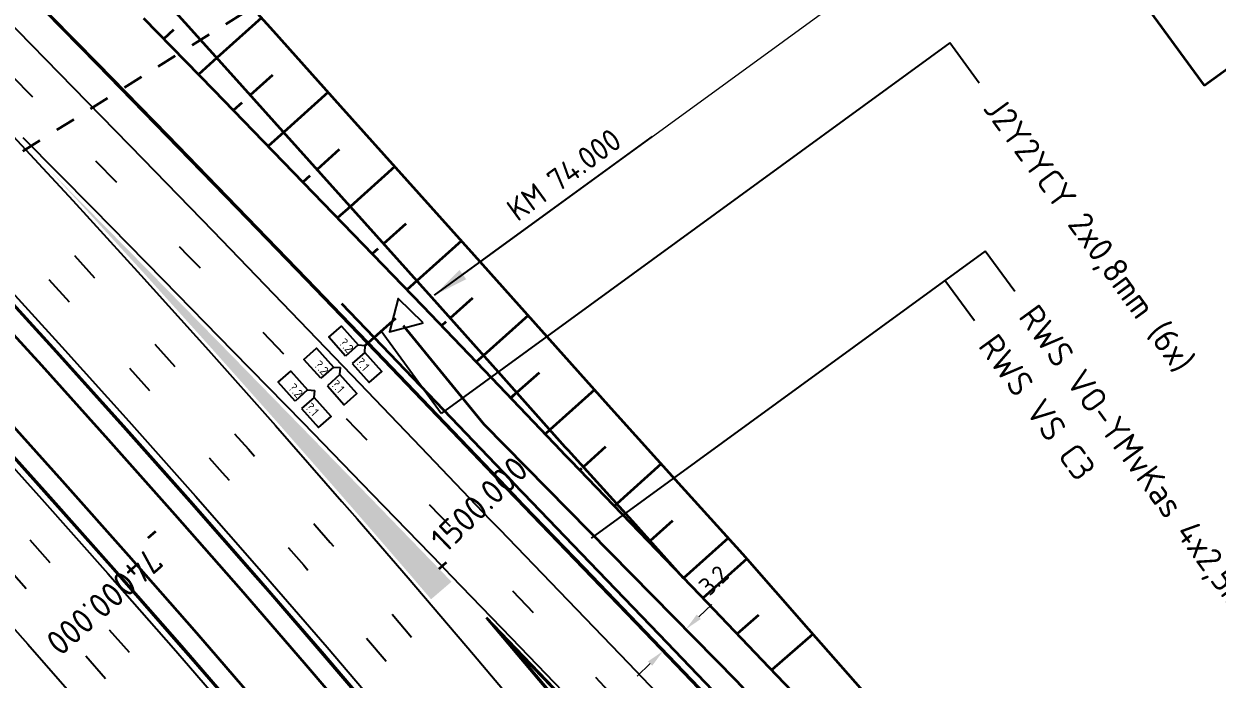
# Model space of a CAD drawing. Header units: metres. Extents: x 134219 to 139178, y 438661 to 444352.
# Drawn here: x 135099.7 to 135219.3, y 443525.7 to 443591.3 of the extents above; entities that cross this region are included whole.
import ezdxf
from ezdxf.enums import TextEntityAlignment as Align

# ---------------------------------------------------------------- set-up
doc = ezdxf.new("R2010")
doc.units = ezdxf.units.M
for name, pattern in [('13strp', [4, 1, -3]), ('39strp', [12, 3, -9]), ('XX-FASEGRENS', [4, 2, -2])]:
    doc.linetypes.add(name, pattern=pattern)
doc.layers.get('DEFPOINTS').update_dxf_attribs({"color": 193})
for name, color, linetype, lineweight in [('N-WE-AM-KILOMETRERING-S', 7, 'Continuous', 25), ('N-WE-KG-FASEGRENS-G', 7, 'XX-FASEGRENS', 35), ('N-WE-KL-ET_LS_OV-T35', 3, 'Continuous', 35), ('N-WE-KL-ET_LS_OV_KABEL-G', 10, 'KL-LS-OV-N', 35), ('N-WE-KL-ET_LS_OV_KABEL-M', 7, 'Continuous', 18), ('N-WE-KL-ET_LS_OV_KABEL-T25', 7, 'Continuous', 25), ('N-WE-KL-MONITORING-T18', 1, 'Continuous', 25), ('N-WE-VW-VS-S', 160, 'Continuous', 25), ('N-WE-VW-VS-T18', 10, 'Continuous', 18), ('N-WE-VW-VS-T25', 7, 'Continuous', 25), ('N-WE-VW-VS_DRAAGCONSTRUCTIE-T18', 1, 'Continuous', 18), ('N-WE-VW-VS_DRAAGCONSTRUCTIE-T25', 7, 'Continuous', 25), ('Utd-geleiderail-nw', 8, 'glm a2ee v014$0$f2m40080', 35), ('Utd-ondergr-nw', 8, '13strp', 35), ('X-XX-AL-AANPIJLING-G', 7, 'Continuous', 18), ('X-XX-AL-AANPIJLING-S', 7, 'Continuous', 25)]:
    doc.layers.add(name, color=color, linetype=linetype, lineweight=lineweight)
doc.layers.add('N-WE-KL-MONITORING-T25', color=2, linetype='Continuous')
doc.layers.add('Utd-weg-nw', color=8, linetype='Continuous')
doc.styles.add('alm a2ee v011$0$rtw_iso', font='NLCS-ISO.ttf')
doc.styles.add('ISO18', font='NLCS-ISO.ttf')
doc.styles.add('ISO25', font='NLCS-ISO.ttf')
doc.styles.add('NLCS-ISO', font='NLCS-ISO.ttf')
doc.styles.add('NLCS_18', font='NLCS-ISO.ttf', dxfattribs={"height": 1.799999952316284})
doc.linetypes.add('glm a2ee v014$0$f2m40080', pattern='A,2,-1,[160,RTW.shx,S=0.5,R=0,X=0,Y=0],-1', length=4)
doc.linetypes.add('KL-LS-OV-N', pattern='A,4,-1,[103,NLCS.SHX,S=0.75,R=0,X=0,Y=0],-1,4,-1.5,["0V",Standard,S=1,R=0,X=0,Y=-0.5],-3', length=14.5)
doc.dimstyles.new('NLCS_t18_pijl_Dimension_l3_h1', dxfattribs={"dimtxt": 1.799999952316284, "dimasz": 1.8, "dimexe": 2, "dimexo": 2, "dimgap": 0.7, "dimtad": 1, "dimdec": 1, "dimzin": 0, "dimdsep": 46, "dimtxsty": 'NLCS_18', "dimcen": 2.5, "dimdle": 2, "dimclrd": 256, "dimclre": 256, "dimclrt": 256, "dimadec": 1, "dimazin": 0, "dimtfac": 1, "dimtdec": 1, "dimtofl": 0, "dimtmove": 1, "dimatfit": 0, "dimfxl": 0, "dimtolj": 1, "dimtzin": 0, "dimlwd": 18, "dimlwe": 18, "dimarcsym": 0})
doc.dimstyles.new('UTD', dxfattribs={"dimtxt": 1.8, "dimasz": 1.8, "dimexe": 0, "dimexo": 0, "dimgap": 0.5, "dimtad": 1, "dimdec": 1, "dimzin": 1, "dimdsep": 46, "dimtxsty": 'ISO18', "dimcen": 2.5, "dimclrd": 256, "dimclre": 256, "dimclrt": 1, "dimadec": 0, "dimazin": 0, "dimtfac": 1, "dimtdec": 1, "dimtmove": 0, "dimatfit": 3, "dimfxl": 0, "dimlwd": -1, "dimlwe": -1, "dimarcsym": 0})

# ---------------------------------------------------------------- blocks, each defined once
blk = doc.blocks.new('SVW-TDI_HULP_DETECTIELUS-SO')
blk.add_line((0.5, 0.4999999999417923), (0, 0))
at = {"color": 0, "linetype": 'ByBlock'}
blk.add_lwpolyline([(0.5, 2.191673855308139), (3.037510783049519, 2.191673855308139), (3.037510783049519, 0.4999999999417924), (0.5, 0.4999999999417924)], close=True, dxfattribs=at)
at = {"layer": 'N-WE-VW-VS-T18', "linetype": 'ByBlock', "style": 'NLCS-ISO', "flags": 1}
for tag, p in [('OMSCHRIJVING_LEGENDA', (7.741442556910137, -6.191608380985087)), ('NABIJ_PORTAAL', (7.741442556910137, -9.976118476763475)), ('LOCATIE', (7.741442556910137, -13.76062857254186)), ('RIJSTROKEN', (7.741442556910137, -17.54513866832025)), ('OVERIGE_OPMERKING(EN)_1', (7.741442556910137, -21.32964876409864)), ('OVERIGE_OPMERKING(EN)_2', (7.741442556910137, -25.11415885987702))]:
    blk.add_attdef(tag, p, '', height=1.8, dxfattribs=at)
at = {"layer": 'N-WE-VW-VS-T25', "linetype": 'ByBlock', "style": 'NLCS-ISO'}
blk.add_attdef('LUSNUMMER', text='', height=1.8, dxfattribs=at).set_placement((2.263756269392616, 1.345836927624966), align=Align.MIDDLE)
blk = doc.blocks.new('SVW-VS_KAST_DS-SO')
blk.add_lwpolyline([(-1.749999999999993, -0.9895833333333144), (1.750000000000007, -0.9895833333333144), (7.105427357601002e-15, 2.010416666666686)], close=True)
at = {"layer": 'N-WE-VW-VS_DRAAGCONSTRUCTIE-T18', "linetype": 'ByBlock', "style": 'NLCS-ISO', "flags": 1}
for tag, p in [('OMSCHRIJVING_LEGENDA', (0, -8.430527452786919)), ('LEVERANCIER', (0, -12.21503754856531)), ('NABIJ_PORTAAL', (0, -15.99954764434369)), ('LOCATIE', (0, -19.78405774012208)), ('BPS-CODERING', (0, -23.56856783590047)), ('VOEDINGSPUNT', (0, -27.35307793167885)), ('GROEPSNUMMER', (0, -31.13758802745724)), ('POSITIE_X', (0, -34.92209812323563)), ('POSITIE_Y', (0, -38.70660821901402)), ('OVERIGE_OPMERKING(EN)_1', (0, -42.4911183147924)), ('OVERIGE_OPMERKING(EN)_2', (0, -46.27562841057079))]:
    blk.add_attdef(tag, p, '', height=1.8, dxfattribs=at)
at = {"layer": 'N-WE-VW-VS_DRAAGCONSTRUCTIE-T25', "linetype": 'ByBlock', "style": 'NLCS-ISO'}
blk.add_attdef('SOORT_KAST', text='', height=2.5, dxfattribs=at).set_placement((0, 5.268917656096164), align=Align.MIDDLE_CENTER)
blk = doc.blocks.new('*D163')
at = {"layer": 'DEFPOINTS', "color": 0, "transparency": 16777216}
for p in [(135166.0260152545, 443530.6531077825), (135166.0260152543, 443530.6531077826), (135163.7479762138, 443528.4646906481)]:
    blk.add_point(p, dxfattribs=at)
at = {"layer": 'N-WE-KL-ET_LS_OV_KABEL-M', "linetype": 'Continuous', "lineweight": 18, "transparency": 16777216}
for p, q in [((135167.3240854457, 443531.9001096985), (135168.622155637, 443533.1471116144)), ((135162.4499060223, 443527.2176887324), (135161.1518358309, 443525.9706868165))]:
    blk.add_line(p, q, dxfattribs=at)
at = {"layer": 'N-WE-KL-ET_LS_OV_KABEL-M', "lineweight": 18, "transparency": 16777216}
for p, q in [((135166.0260152543, 443530.6531077826), (135164.64045757, 443532.0954079952)), ((135163.7479762136, 443528.4646906483), (135162.3624185292, 443529.9069908609))]:
    blk.add_line(p, q, dxfattribs=at)
at = {"layer": 'N-WE-KL-ET_LS_OV_KABEL-M', "transparency": 16777216}
for points in [[(135167.116251793, 443532.1164547304), (135167.5319190983, 443531.6837646667), (135166.0260152543, 443530.6531077826)], [(135162.2420723696, 443527.4340337643), (135162.6577396749, 443527.0013437005), (135163.7479762136, 443528.4646906483)]]:
    blk.add_solid(points, dxfattribs=at)
at = {"layer": 'N-WE-KL-ET_LS_OV_KABEL-M', "transparency": 16777216, "insert": (135168.821914128, 443535.5576894081), "char_height": 1.799999952316284, "attachment_point": 5, "rotation": 43.85048284421472, "style": 'NLCS_18'}
blk.add_mtext('\\A1;3.2', dxfattribs=at)
blk = doc.blocks.new('SAL-AM_KILOMETRERING-SO (1)')
blk.add_lwpolyline([(10, 0), (19, 0), (37, 0)])
at = {"style": 'NLCS-ISO'}
blk.add_text('KM', height=2.25, dxfattribs=at).set_placement((21, 1))
blk.add_attdef('KM', (26, 1), '', height=2.25, dxfattribs=at)

msp = doc.modelspace()

# ---------------------------------------------------------------- hatches: boundary and pattern name
at = {"layer": 'Utd-weg-nw', "linetype": 'Continuous'}
msp.add_hatch(color=256, dxfattribs=at).paths.add_polyline_path([(135140.5030610338, 443533.6574635626), (135142.5558040221, 443535.4113866579), (135142.2725967988, 443535.7050099808), (135141.6424275514, 443536.3572709401), (135141.3170907821, 443536.6940019925), (135134.3612379629, 443543.8770402063), (135127.3905158278, 443551.0456459371), (135120.4048997726, 443558.1998478998), (135113.4043829914, 443565.3391531184), (135106.3890654709, 443572.4641615313), (135102.399347715, 443576.4993330609), (135104.866770376, 443573.8333193636), (135111.6861682477, 443566.365850634), (135118.4555518169, 443558.8531712244), (135125.1747244344, 443551.2956774452), (135131.8430503024, 443543.6936519271), (135133.3665177792, 443541.9423397577), (135138.4601783822, 443536.0483968084)])

# ---------------------------------------------------------------- linework, layer by layer
at = {"layer": 'N-WE-KG-FASEGRENS-G'}
msp.add_line((135145.3910606118, 443607.1865647149), (134997.7161054219, 443514.773025777), dxfattribs=at)
at = {"layer": 'N-WE-KL-ET_LS_OV-T35'}
for p, q in [((135184.4934575648, 443631.0483318996, 4.80889958384796), (135217.9541925652, 443585.1049607802, 4.80889958384796)), ((135217.9541925652, 443585.1049607802, 4.80889958384796), (135226.5682745855, 443591.3786300546, 4.80889958384796))]:
    msp.add_line(p, q, dxfattribs=at)
at = {"layer": 'N-WE-KL-ET_LS_OV_KABEL-G', "flags": 128}
for points in [[(135133.9138166005, 443559.0851552474), (135136.9707873981, 443561.8037262826)], [(135137.7163223164, 443561.0641919982), (135145.777911838, 443551.184942385), (135171.105602452, 443525.502341706), (135184.337032518, 443511.159328654), (135208.160539556, 443486.076156766), (135226.754541464, 443465.817254759), (135245.690392368, 443445.652983129), (135260.539301875, 443429.782636066), (135270.330862159, 443419.033692309), (135273.4007039643, 443419.4582607131), (135275.561764054, 443416.107152547), (135315.613951549, 443372.982155719), (135324.3033506, 443365.552125649), (135329.776212297, 443361.208181744), (135339.951962042, 443350.762449011), (135352.874036, 443337.283142634), (135358.679251515, 443331.2473222979), (135366.623350755, 443323.694837782), (135376.42372845, 443314.545197251), (135387.864651236, 443304.349465251), (135402.009863907, 443292.438237403), (135415.458743617, 443281.650331968), (135429.708887609, 443270.850968077), (135443.326713826, 443261.303034868), (135463.956062332, 443246.917968974), (135473.517150522, 443239.2313143), (135479.738348286, 443235.111985236), (135525.988966638, 443204.276795556), (135528.771817022, 443203.137326116), (135530.4796272762, 443206.5234130088)]]:
    msp.add_lwpolyline(points, dxfattribs=at)
at = {"layer": 'Utd-geleiderail-nw', "linetype": 'Continuous', "flags": 128}
for points in [[(135094.70766968, 443564.4936572233), (135101.4649714526, 443557.0941799717), (135108.1727935806, 443549.6498188075), (135114.8308379396, 443542.16090459), (135121.4361832517, 443534.6307630949), (135122.9496602182, 443532.8910580975), (135127.9970288104, 443527.0504927727), (135134.5047768746, 443519.4342212792), (135140.9669863784, 443511.7793591178), (135147.3857537182, 443504.0896460904), (135153.763980278, 443496.3678793753), (135160.1037866831, 443488.6178111527), (135163.8712582, 443483.9790358704), (135166.4118125527, 443480.8376437898), (135172.6850019464, 443473.0375314784), (135178.9308186632, 443465.2146156806), (135185.1511260628, 443457.3729825193), (135191.3490117535, 443449.5151937141), (135197.5275829187, 443441.6437841917), (135203.6899632084, 443433.7612657701), (135209.8392896754, 443425.8701308767), (135215.9779882217, 443417.9737844124), (135222.1110376117, 443410.072345781)], [(135223.5004343716, 443472.3046019022), (135219.6238854269, 443476.4077817851), (135216.0843350029, 443479.8750085457), (135213.3898429771, 443482.3526404669), (135209.7658709514, 443485.5472588775), (135206.9326110028, 443487.967145756), (135204.3596629055, 443490.1285281444), (135200.4260865379, 443493.4146602277), (135196.6011256328, 443496.643307098), (135193.6617312696, 443499.1857770114), (135190.637336429, 443501.8962223183), (135187.674516012, 443504.656398837), (135184.1173377313, 443508.4030873073), (135177.2085233849, 443515.6566934887), (135170.2881121168, 443522.899236287), (135163.3561216433, 443530.1306971617), (135156.4125800991, 443537.3510467972), (135149.783905576, 443544.2224547222), (135149.4591991042, 443544.5585058311), (135148.4466631489, 443545.6206406684), (135142.5388361021, 443551.8049493225), (135135.6014272153, 443559.0390095581), (135131.5486121459, 443563.2475405951)], [(135096.8728124078, 443552.928546476), (135103.5529658991, 443545.5148920479), (135110.1835469464, 443538.0568683405), (135116.7668862241, 443530.5518138838), (135118.2653230119, 443528.8293972065), (135123.2946603628, 443523.0096967423), (135129.7791281658, 443515.420671047), (135136.2183070755, 443507.7930899608), (135142.6157850452, 443500.1288816975), (135148.9744334672, 443492.4308171527), (135155.297985718, 443484.7006187489), (135159.0545219523, 443480.0753077538), (135161.5857303874, 443476.9454718879), (135167.8467189837, 443469.1605301037), (135174.0795439461, 443461.3538865416), (135180.288452278, 443453.5266236196), (135186.4765144446, 443445.6812892514), (135192.6468227499, 443437.8204064922), (135198.8024882509, 443429.946477194), (135204.9466377151, 443422.0619856994), (135211.083132141, 443414.1684744449), (135217.2132970653, 443406.2707490718), (135222.7047291221, 443399.1907708983)]]:
    msp.add_lwpolyline(points, dxfattribs=at)
at = {"layer": 'Utd-ondergr-nw', "linetype": 'Continuous'}
msp.add_line((135149.0763903526, 443554.3624207433), (135148.4839971124, 443553.7958654191), dxfattribs=at)
at = {"layer": 'Utd-ondergr-nw', "color": 7, "linetype": 'Continuous'}
for p, q in [((135112.882, 443540.4398), (135112.1324, 443539.7778)), ((135141.317, 443536.6943), (135142.0361, 443537.3892))]:
    msp.add_line(p, q, dxfattribs=at)
at = {"layer": 'Utd-ondergr-nw', "linetype": 'Continuous', "flags": 128}
for points in [[(135165.8089595685, 443535.7744846327), (135160.6865577848, 443541.4677791878), (135154.8813577893, 443547.8830440989), (135154.2704528139, 443548.5579720001), (135153.9548455408, 443548.9066151098), (135147.2653508358, 443556.3990823415), (135140.5692203572, 443563.8875092297), (135133.8664224597, 443571.3719204763), (135127.156925326, 443578.8523405927), (135120.4406969656, 443586.3287938999), (135113.7177052172, 443593.8013045276), (135106.9879177488, 443601.2698964129)], [(135224.7709492964, 443477.8505661131), (135218.1477157646, 443485.3915235106), (135213.4572741878, 443490.7171773197), (135211.512694616, 443492.9228415917), (135204.8761887904, 443500.4542256063), (135198.2417963882, 443507.9891501229), (135191.6094669991, 443515.5276643786), (135184.9791500239, 443523.0698174227), (135178.3507946741, 443530.615658116), (135171.724349974, 443538.165235131), (135165.0079590087, 443545.6301693019), (135159.1970113059, 443552.0513932595), (135158.5855011118, 443552.726947676), (135158.2694870283, 443553.0760118089), (135151.5712967231, 443560.5774588223), (135144.8664519553, 443568.0748473571), (135138.1549211175, 443575.5682020758), (135131.43667243, 443583.0575474515), (135124.7116739408, 443590.5429077662), (135117.9798935262, 443598.0243071109)], [(135220.2815964616, 443468.7771808901), (135217.8516084811, 443471.3752951767), (135211.0019953969, 443478.6829235638), (135206.1519325821, 443483.8431554307), (135204.1406988799, 443485.9795832207), (135197.2677364948, 443493.2652554683), (135190.3831258365, 443500.5399216549), (135183.4868845295, 443507.8035631577), (135176.5790302284, 443515.0561613818), (135169.6595806169, 443522.2976977602), (135162.7285534092, 443529.5281537549), (135155.7859663485, 443536.7475108558), (135149.7892396285, 443542.9647330298), (135149.1577998771, 443543.618392125), (135148.8316768761, 443543.9559088735), (135141.9106651174, 443551.2030363497), (135134.9744692434, 443558.4358331642), (135128.0231189265, 443565.6542675038), (135121.0566439055, 443572.8583076169), (135114.0750739863, 443580.0479218136), (135107.0784390405, 443587.2230784655), (135100.0667690065, 443594.3837460062)], [(135220.3327340121, 443468.8249820505), (135217.902718859, 443471.4231253896), (135211.0530291811, 443478.730835492), (135206.2029121319, 443483.8911250618), (135204.1916559397, 443486.0275767416), (135197.3186166998, 443493.3133304591), (135190.4339290564, 443500.5880779925), (135183.5376106343, 443507.8518007188), (135176.6296790881, 443515.1044800429), (135169.7101521021, 443522.3460973976), (135162.7790473902, 443529.5766342446), (135155.8363826962, 443536.7960720738), (135149.8395889195, 443543.01336377), (135149.2081421073, 443543.6670301746), (135148.8820143601, 443544.004551835), (135141.9609011528, 443551.2517840753), (135135.0246036121, 443558.4846854424), (135128.0731514108, 443565.7032241224), (135121.1065742884, 443572.9073683636), (135114.124902051, 443580.0970864754), (135107.1281645707, 443587.2723468289), (135100.1163917865, 443594.4331178575)], [(135222.6340795568, 443475.8508365306), (135215.777299488, 443483.1661111394), (135210.9221618863, 443488.3317423337), (135208.9088237614, 443490.4704055411), (135202.0286699605, 443497.763701037), (135195.1368556983, 443505.045978956), (135188.233398618, 443512.3172206556), (135181.3183163924, 443519.5774075215), (135174.391626724, 443526.8265209673), (135167.4533473451, 443534.0645424356), (135160.503496018, 443541.291453397), (135154.5004947174, 443547.5151808634), (135153.8683942691, 443548.1695239046), (135153.5418271666, 443548.50750027), (135146.611322711, 443555.7644306747), (135139.665613738, 443563.0070106199), (135132.7047299611, 443570.2352082499), (135125.7287011608, 443577.4489917711), (135118.7375571841, 443584.648329451), (135111.7313279445, 443591.8331896189)], [(135123.5109582234, 443591.8781724977), (135119.0544759647, 443587.8704974544)], [(135114.7153398433, 443590.6921089018), (135113.7202762305, 443589.7965737612)], [(135119.0544759647, 443587.8704974544), (135117.2129134018, 443586.2143965444)], [(135124.6262070202, 443586.1551353273), (135122.397137963, 443584.152082407)], [(135130.1981800374, 443584.436934251), (135125.7383889733, 443580.4323994383)], [(135121.5494636069, 443583.3903578704), (135120.7017892508, 443582.6286333339)], [(135125.7383889733, 443580.4323994383), (135124.186900793, 443579.0392874427)], [(135131.3089498913, 443578.7129306749), (135129.0782292839, 443576.7114497747)], [(135136.8797468883, 443576.9906208914), (135132.4166584162, 443572.9892339521)], [(135128.3732370867, 443576.078906007), (135127.6682448894, 443575.4463622393)], [(135132.4166584162, 443572.9892339521), (135131.1458185462, 443571.8498610517)], [(135137.9860431033, 443571.2656582262), (135135.7536766406, 443569.2657531786)], [(135135.1866476434, 443568.7577702051), (135134.6196186462, 443568.2497872317)], [(135143.5556579751, 443569.5392393675), (135139.0892834774, 443565.5410079886)], [(135096.165275824, 443565.8337005546), (135102.9314787615, 443558.424476222), (135109.6481368766, 443550.9703088528), (135116.314951652, 443543.4715297421), (135122.9316267862, 443535.9284721678), (135124.4426838373, 443534.1915488044), (135129.4977059667, 443528.342127956), (135136.0141377004, 443520.7156952306), (135142.4837028022, 443513.0521214482), (135148.9092696388, 443505.3542640079), (135155.2937491692, 443497.6249284849), (135161.6400912999, 443489.8668719127), (135165.1239369595, 443485.5781531075), (135167.9512813346, 443482.0828061479), (135174.2303365147, 443474.2754013066), (135180.4803026404, 443466.4472892656), (135186.7042507693, 443458.6010672232), (135192.9052739831, 443450.7393013104), (135199.0864842161, 443442.8645302462), (135205.2510091383, 443434.9792690328), (135211.4019890864, 443427.0860126808), (135217.5425740338, 443419.1872399607), (135223.675920594, 443411.2854171736)], [(135096.2168078026, 443565.881076236), (135102.9833254305, 443558.4715073066), (135109.7002959316, 443551.0169932504), (135116.367420775, 443543.5178653778), (135122.9844036452, 443535.9744569822), (135124.4955309743, 443534.2374528361), (135129.5507827968, 443528.3877662088), (135136.0674945829, 443520.7610057492), (135142.5373197166, 443513.0971239646), (135148.9631269258, 443505.3989785765), (135155.347827508, 443497.6693754565), (135161.6943716851, 443489.9110719102), (135165.1783207228, 443485.6222258462), (135168.0057450532, 443482.126780042), (135174.2849651216, 443474.3191701917), (135180.5350779343, 443466.490874437), (135186.7591547677, 443458.6444901545), (135192.9602888969, 443450.7825836308), (135199.1415924241, 443442.9076937193), (135205.3061931616, 443435.0223355344), (135211.4572315622, 443427.1290041783), (135217.5978576893, 443419.2301784916), (135223.7312282197, 443411.328324825)], [(135139.0892834774, 443565.5410079886), (135138.0896421896, 443564.6461441192)], [(135144.6574858096, 443563.813324911), (135142.4234791786, 443561.8149995711)], [(135141.9896826279, 443561.426967312), (135141.5558860772, 443561.038935053)], [(135150.2259124205, 443562.0827965469), (135145.7562632641, 443558.0877284593)], [(135145.7562632641, 443558.0877284593), (135145.0183473066, 443557.4281633815)], [(135151.3219756732, 443556.3513249521), (135149.0848271075, 443554.3566945993)], [(135156.872203021, 443554.6281644385), (135152.4105059147, 443550.6230769685)], [(135148.7793696556, 443554.0843502793), (135148.4739122037, 443553.8120059593)], [(135095.3544584323, 443551.551219139), (135102.0254635505, 443544.147717603), (135108.6469641133, 443536.6999075506), (135115.218665833, 443529.2081199944), (135116.7194522582, 443527.483002466), (135121.7409063764, 443521.6724233062), (135128.2164104574, 443514.0938865771), (135134.6479737372, 443506.475325114), (135141.0384118376, 443498.8195492114), (135147.3905862372, 443491.1293210715), (135153.7074007161, 443483.4073579913), (135157.1761384092, 443479.137237163), (135159.9917978868, 443475.6563356358), (135166.2467558084, 443467.8788913904), (135172.475284675, 443460.0776277852), (135178.6804235731, 443452.2551159844), (135184.8652373012, 443444.4138993347), (135191.0328132446, 443436.5564969645), (135197.1862582977, 443428.6854074297), (135203.328695828, 443420.8031123979), (135209.4632626734, 443412.9120803658), (135215.5931061653, 443405.0147704039), (135221.0847022379, 443397.9345810478)], [(135095.4063051012, 443551.5982502236), (135102.0776226055, 443544.1944020006), (135108.6994332362, 443536.7462431863), (135115.2714426919, 443529.2541048088), (135116.7722993951, 443527.5289064976), (135121.7939832065, 443521.718061559), (135128.2697673399, 443514.1391970957), (135134.7015906516, 443506.5203276305), (135141.0922691246, 443498.8642637799), (135147.444664576, 443491.1737680431), (135153.7616811013, 443483.4515579888), (135157.2305221726, 443479.1813099016), (135160.0462616054, 443475.7003095298), (135166.3013844154, 443467.9226602755), (135172.530059969, 443460.1212129566), (135178.7353275715, 443452.2985389157), (135184.920252215, 443444.4571816551), (135191.0879214526, 443436.5996604376), (135197.241442321, 443428.7284739314), (135203.3839383039, 443420.8461038955), (135209.5185463289, 443412.9550188967), (135215.6484137909, 443405.0576780553), (135221.1400167539, 443397.9774798161)], [(135152.4105059147, 443550.6230769685), (135151.9264176486, 443550.1885302472)], [(135157.9837396542, 443548.9240133681), (135155.7608945387, 443546.9116231672)], [(135163.5655104953, 443547.2265969183), (135159.1169184638, 443543.2052632284)], [(135155.580137681, 443546.7479800386), (135155.3993808233, 443546.5843369099)], [(135159.1169184638, 443543.2052632284), (135158.8723977353, 443542.9842271262)], [(135164.6958144535, 443541.5005055435), (135162.4664300824, 443539.4930179797)], [(135162.4044558702, 443539.4372122327), (135162.3424816581, 443539.3814064857)], [(135170.2786572656, 443539.7851574086), (135165.8089595685, 443535.7744846327)], [(135172.1431355056, 443537.6932621098), (135167.7279687937, 443533.7784972966)], [(135146.0526775467, 443531.7880023742), (135147.3105519468, 443530.308579321), (135153.8351695415, 443522.5797970758), (135160.3116266881, 443514.8209769391), (135166.7429060268, 443507.0349873185), (135173.1320242864, 443499.2246428136), (135176.6377565602, 443494.9089814847), (135179.4820286168, 443491.392707711), (135185.7959930216, 443483.5418995429), (135192.0770148833, 443475.6748927006), (135198.3282115754, 443467.7943220972), (135204.5527171528, 443459.9027868705), (135210.7536791131, 443452.0028541206), (135216.9342552241, 443444.0970626748), (135223.0976104049, 443436.1879268736), (135229.2469136586, 443428.2779403708), (135235.385335045, 443420.3695799427), (135240.8793968918, 443413.286211696), (135241.5160684219, 443412.4652748964), (135247.6444638902, 443404.5632011823), (135253.7728593585, 443396.6611274682), (135259.9012548269, 443388.759053754), (135263.890144569, 443383.6157008253)], [(135271.7184425917, 443397.5569526184), (135271.2374124442, 443398.086384522), (135264.5049932333, 443405.4795239687), (135257.7607536218, 443412.861882086), (135251.0047108749, 443420.2334399752), (135244.2368822882, 443427.5941787649), (135243.5872288355, 443428.2995043964), (135237.4572851873, 443434.9440796118), (135230.6659369279, 443442.2831237001), (135223.8628548959, 443449.6112922419), (135217.0480565073, 443456.928566477), (135212.6474907062, 443461.641150529), (135210.2215592077, 443464.2349276732), (135203.3833804731, 443471.5303571262), (135198.5414140738, 443476.6819747994), (135196.5335378093, 443478.8148361598), (135189.6720487518, 443486.0883461257), (135182.798930866, 443493.3508684037), (135175.9142017471, 443500.6023844017), (135169.01787902, 443507.842875556), (135162.1099803393, 443515.0723233306), (135155.1905233893, 443522.2907092185), (135148.2595258836, 443529.4980147404), (135146.0526775464, 443531.7880023745)], [(135173.3072578055, 443532.0634111895), (135171.1707979338, 443530.1893765941)], [(135271.6807066112, 443397.4943909852), (135271.1856186341, 443398.039295232), (135264.4532748323, 443405.4323518689), (135257.7091107623, 443412.8146272972), (135250.9531436892, 443420.1861026183), (135244.1853909082, 443427.5467589612), (135237.4058697448, 443434.8965774826), (135230.6145975547, 443442.2355393671), (135223.8115917233, 443449.5636258268), (135216.9968696664, 443456.8808181018), (135212.5963531557, 443461.5933493687), (135210.1704488298, 443464.1870974603), (135203.3323466889, 443471.4824451979), (135198.490434524, 443476.6340051684), (135196.4825807495, 443478.7668426388), (135189.6211685468, 443486.0402711349), (135182.7481276461, 443493.3027120661), (135175.8634756424, 443500.5541468406), (135168.9672301603, 443507.7945568949), (135162.0594088542, 443515.0239236933), (135155.1400294082, 443522.2422287288), (135148.2091095359, 443529.4494535223), (135147.5578809684, 443530.1254586286)], [(135147.5578809686, 443530.1254586283), (135153.8887864559, 443522.6247995923), (135160.3654839751, 443514.8656915076), (135166.7969843655, 443507.0794342901), (135173.1863046717, 443499.2688428111), (135176.6921403235, 443494.9530542233), (135179.5364923354, 443491.436681605), (135185.8506216286, 443483.5856684279), (135192.1317901773, 443475.718477872), (135198.3831155738, 443467.8377450284), (135204.6077320665, 443459.946069191), (135210.8087873211, 443452.0460175936), (135216.9894392475, 443444.1401291765), (135223.1528528808, 443436.2309183712), (135229.302197314, 443428.3208789018), (135235.4406426706, 443420.4124875941), (135240.9347114078, 443413.3291104643), (135241.5713829379, 443412.5081736647), (135247.6997784062, 443404.6060999506), (135253.8281738745, 443396.7040262364), (135259.9565693429, 443388.8019525222), (135263.9257534098, 443383.6840084789)], [(135178.7372986753, 443530.1754925939), (135174.6344700255, 443526.5727662677)]]:
    msp.add_lwpolyline(points, dxfattribs=at)
at = {"layer": 'Utd-weg-nw', "linetype": '39strp', "flags": 128}
for points in [[(134972.8593124578, 443666.5553642367), (134978.7252457346, 443661.2614989993), (134979.3425813506, 443660.7024418705), (134986.7101362548, 443654.0001601813), (134994.0451229105, 443647.2678423502), (135001.3447142957, 443640.5027250773), (135008.6060449959, 443633.702088192), (135015.8262081834, 443626.8632582774), (135023.0022526913, 443619.9836123752), (135027.1754993085, 443615.9420719757), (135030.1314468301, 443613.0603879573), (135037.2139594312, 443606.0903364125), (135044.2498479775, 443599.0732233562), (135051.2387997642, 443592.0093606589), (135056.1728363102, 443586.9652519173), (135058.1805041722, 443584.899062269), (135065.0746526826, 443577.7426441985), (135071.9209388898, 443570.5404245094), (135078.7190585157, 443563.292723299), (135085.4687094226, 443555.9998626863), (135092.1695916272, 443548.6621667971), (135098.8214073137, 443541.2799617501), (135105.4238608468, 443533.8535756421), (135111.9766587852, 443526.3833385335), (135113.4731281341, 443524.6631833795), (135118.4804725311, 443518.8689306381), (135124.9387733954, 443511.310526146), (135131.3543632798, 443503.7108848172), (135137.7300356357, 443496.0727971463), (135144.0686311436, 443488.3990071049), (135150.373034195, 443480.6922152872), (135153.8354215211, 443476.4299117905), (135156.6461694581, 443472.9550821459), (135162.8909985223, 443465.1902313083), (135169.1105166153, 443457.4002529694), (135175.3077493851, 443449.5877073503), (135181.4857497419, 443441.7551282207), (135187.6475947521, 443433.9050264746), (135193.7963825778, 443426.0398937549), (135199.9352294535, 443418.1622061206), (135206.0672666959, 443410.2744277501), (135212.1956377349, 443402.3790146746), (135217.6868105408, 443395.2993709964), (135218.3234820709, 443394.4784341968), (135224.4518775392, 443386.5763604827), (135230.5802730075, 443378.6742867686), (135236.7086684759, 443370.7722130544), (135242.8370639442, 443362.8701393403), (135245.2432343352, 443359.7675758883), (135248.9654594125, 443354.9680656261), (135250.4311088059, 443353.0782284565)], [(134970.5181789868, 443663.9536159647), (134976.3762933614, 443658.6668077367), (134976.992757919, 443658.108539436), (134984.3493543324, 443651.4162273813), (134991.6723954182, 443644.694874366), (134998.9590675715, 443637.9417311868), (135006.2065200768, 443631.1540928697), (135013.4118621174, 443624.3293022648), (135020.5721598814, 443617.4647537179), (135024.735780215, 443613.4325360137), (135027.6847867979, 443610.557618554), (135034.7506687632, 443603.6039335721), (135041.7700361529, 443596.6032975851), (135048.7425769965, 443589.5560217312), (135053.6650278004, 443584.5237571952), (135055.6679814042, 443582.4624192216), (135062.5459415815, 443575.3228053263), (135069.3761518425, 443568.1374973602), (135076.1583086233, 443560.9068146694), (135082.8921104959, 443553.6310786161), (135089.5772581812, 443546.3106125654), (135096.2134545628, 443538.9457418699), (135102.8004046996, 443531.5367938561), (135109.3378158394, 443524.0840978094), (135110.8307712888, 443522.3679817974), (135115.826631029, 443516.5870180014), (135122.2709292752, 443509.0450002137), (135128.6735175587, 443501.4607589942), (135135.0371712853, 443493.8370687213), (135141.364714207, 443486.1766585275), (135147.6590149337, 443478.4822154118), (135151.1162333563, 443474.2262748593), (135153.9229835277, 443470.7563874447), (135160.1595681732, 443463.0017870555), (135166.3717519156, 443455.2209943983), (135172.5625494646, 443447.4165607876), (135178.735004054, 443439.5910121977), (135184.8921843513, 443431.7468528201), (135191.0371814104, 443423.8865686707), (135197.1731056604, 443416.0126312438), (135203.3030839236, 443408.1275012025), (135209.4302564543, 443400.2336321044), (135214.9210847408, 443393.1544325825), (135215.5577562709, 443392.3334957829), (135221.6861517392, 443384.4314220688), (135227.8145472075, 443376.5293483547), (135233.9429426759, 443368.6272746405), (135240.0713381442, 443360.7252009264), (135242.4775085353, 443357.6226374744), (135246.1997336125, 443352.8231272122), (135249.0384383196, 443349.1628455016)], [(135273.7610916187, 443400.8846463883), (135267.2756218589, 443408.0066007422), (135260.5273353798, 443415.3933886288), (135253.767238683, 443422.7693698065), (135246.9953490743, 443430.1345253929), (135246.3453057983, 443430.8402742537), (135240.2116838896, 443437.4888365331), (135233.4162604953, 443444.8322844002), (135226.6090962875, 443452.1648501949), (135219.7902086927, 443459.4865151457), (135215.3870023409, 443464.2019269744), (135212.9596151671, 443466.7972605093), (135206.117333197, 443474.0970675703), (135201.2724613854, 443479.2517764614), (135199.2633802988, 443481.385917641), (135192.3977740184, 443488.663792062), (135185.520531932, 443495.930672202), (135178.6316716451, 443503.1865394577), (135171.7312107934, 443510.4313752542), (135164.8191670418, 443517.6651610446), (135157.8955580854, 443524.8878783105), (135150.9604016485, 443532.0995085617), (135144.9700932016, 443538.3100764672), (135144.3393292777, 443538.9630359536), (135144.0136605484, 443539.3000825595), (135137.077414571, 443546.5129773156), (135130.1261063114, 443553.7114578316), (135123.1597657236, 443560.8954926537), (135116.1784228277, 443568.0650503901), (135109.1821077092, 443575.2200997122), (135102.170850519, 443582.3606093531), (135095.1446814734, 443589.4865481087), (135093.7897312682, 443590.85732787)], [(135088.442990195, 443585.66978947), (135095.1078578267, 443578.5625385286), (135101.9589425535, 443571.1600807351), (135108.7605256815, 443563.7121138802), (135115.5123049193, 443556.2189689835), (135122.2139801887, 443548.6809790723), (135128.8652536388, 443541.0984791672), (135130.3842119437, 443539.3524735047), (135135.4650581442, 443533.4731715136), (135142.0129757651, 443525.8098921126), (135148.5117758952, 443518.1116900844), (135154.9643674781, 443510.3814590665), (135161.3736995382, 443502.6220380004), (135167.7427574675, 443494.8362144897), (135171.2382257758, 443490.5331881499), (135174.0745594123, 443487.026728233), (135180.3721527569, 443479.1962745265), (135186.6386106938, 443471.3475078238), (135192.8770288762, 443463.4830453513), (135199.090522144, 443455.6054707678), (135205.2822213173, 443447.7173378637), (135211.4552700489, 443439.8211742934), (135217.6128217299, 443431.9194853324), (135223.7580364392, 443424.0147576549), (135229.8940779307, 443416.1094631245), (135235.3874556605, 443409.0269768455), (135236.0241271906, 443408.2060400459), (135242.1525226589, 443400.3039663318), (135248.2809181272, 443392.4018926177), (135254.4093135955, 443384.4998189035), (135260.4336811877, 443376.73188078)], [(135085.8976585497, 443583.267439201), (135092.5471079343, 443576.176629899), (135099.3823436268, 443568.791296665), (135106.1681922355, 443561.3605596485), (135112.9043521684, 443553.8847491033), (135119.5905240415, 443546.3641972863), (135126.2264106929, 443538.7992384431), (135127.7418550984, 443537.0572719226), (135132.8112166421, 443531.1912588769), (135139.3451316449, 443523.5443661803), (135145.830930174, 443515.8615642614), (135152.2715031277, 443508.1457306415), (135158.6697826016, 443500.399689423), (135165.0287382062, 443492.6262146143), (135168.519037611, 443488.3295512187), (135171.3513734819, 443484.8280335319), (135177.6407224078, 443477.0078302737), (135183.899845994, 443469.1682492528), (135190.1318289557, 443461.3118987886), (135196.3397764562, 443453.4413547448), (135202.5268109165, 443445.5591642092), (135208.6960688815, 443437.6678492093), (135214.8506979367, 443429.7699104556), (135220.9938536668, 443421.8678311072), (135227.1286966501, 443413.9640805543), (135232.6217298605, 443406.8820384316), (135233.2584013906, 443406.061101632), (135239.3867968589, 443398.1590279179), (135245.5151923272, 443390.2569542038), (135251.6435877956, 443382.3548804896), (135257.7719832639, 443374.4528067755), (135258.753550062, 443373.1871552302)]]:
    msp.add_lwpolyline(points, dxfattribs=at)
at = {"layer": 'Utd-weg-nw', "linetype": 'Continuous', "flags": 128}
for points in [[(135222.239864645, 443461.7716159565), (135217.8342994013, 443466.4895539323), (135215.4056118241, 443469.086277843), (135208.5596642969, 443476.389995567), (135203.7121969837, 443481.5474659461), (135201.7020395893, 443483.6827504308), (135194.8327552566, 443490.9645237651), (135187.9518288842, 443498.2352969284), (135181.0592780873, 443505.4950513077), (135174.1551205109, 443512.743768318), (135167.2393738294, 443519.9814294024), (135160.3120557473, 443527.2080160327), (135153.3731839986, 443534.4235097087), (135147.379666415, 443540.6374047485), (135146.7485645774, 443541.2907140393), (135146.4226687122, 443541.6279957165), (135139.506511997, 443548.8701094813), (135132.5751816012, 443556.0979027098), (135125.6287071759, 443563.3113436107), (135118.6671184391, 443570.510400454), (135111.6904451751, 443577.6950415716), (135104.6987172347, 443584.8652353565), (135097.6919645346, 443592.0209502638)], [(135091.0610456016, 443588.1407783182), (135097.7417720016, 443581.0166159762), (135104.6091585924, 443573.5965443501), (135111.4269257974, 443566.1308553757), (135118.1947706059, 443558.6198808603), (135124.9123922258, 443551.0639546236), (135131.5794920974, 443543.4634124833), (135133.1020646988, 443541.7132522748), (135138.1947236891, 443535.8202816544), (135144.7570440031, 443528.1401473572), (135151.2692172084, 443520.4261052167), (135157.7341708099, 443512.6810654465), (135164.1548712445, 443504.9078822515), (135170.5343201363, 443497.1093572186), (135174.035105031, 443492.7997861363), (135176.8755506549, 443489.2882427828), (135183.1816239732, 443481.447245758), (135189.4556258135, 443473.5890309255), (135195.7006630801, 443465.7162246729), (135201.9198605658, 443457.8314186771), (135208.1163577295, 443449.9371736227), (135214.2933055353, 443442.0360229514), (135220.4538633457, 443434.1304766344)], [(135224.155787311, 443449.8836717569), (135217.3405527404, 443457.201414335), (135212.9397052806, 443461.9143000165), (135210.51361851, 443464.5082431757), (135203.675002097, 443471.8041395736), (135198.832725787, 443476.9560869767), (135196.8247210082, 443479.0890848511), (135189.9627927803, 443486.3630603589), (135183.0892349797, 443493.6260474755), (135176.2040652029, 443500.8780276077), (135169.3073010759, 443508.1189821904), (135162.3989602543, 443515.3488926868), (135155.4790604235, 443522.5677405883), (135148.5476192985, 443529.7755074147), (135142.5605199882, 443535.9827481859), (135141.930093978, 443536.6353578679), (135141.6046523845, 443536.9721694025), (135134.6483171451, 443544.15584515), (135127.6770310216, 443551.3250129535), (135120.6908242714, 443558.4796416966), (135113.6897272163, 443565.6197003262), (135106.6737702433, 443572.7451578528), (135099.6429838034, 443579.8559833496)], [(135096.7321275879, 443566.35483305), (135103.5017921197, 443558.941818153), (135110.2218864818, 443551.4838372265), (135116.8921120044, 443543.981221735), (135123.5121722343, 443536.434305127), (135125.0240023433, 443534.6964931525), (135130.0815510972, 443528.8441487362), (135136.6010634069, 443521.2141109357), (135143.0734888609, 443513.5471491292), (135149.5016997959, 443505.8461242614), (135155.8886108953, 443498.1138451719), (135162.2371755374, 443490.3530718853), (135165.7221583558, 443486.0629532324), (135168.5503822393, 443482.5665189822), (135174.8312511915, 443474.7568590422), (135181.0828308743, 443466.9267261512), (135187.3081947518, 443459.078719467), (135193.5104380344, 443451.2154068354), (135199.6926745042, 443443.3393284502), (135205.8580333951, 443435.4530005513), (135212.0096563209, 443427.5589191537), (135218.1506942438, 443419.6595638011), (135224.2843044758, 443411.7574013391)], [(135094.8359917431, 443551.0809082926), (135101.5038730003, 443543.6808736269), (135108.1222728839, 443536.2365511934), (135114.6908972438, 443528.7482718496), (135116.1909808892, 443527.0239621496), (135121.210138076, 443521.2160407788), (135127.6828416334, 443513.6407813906), (135134.111804593, 443506.0252999495), (135140.4998389675, 443498.3724035264), (135146.8498028499, 443490.684851356), (135153.1645968638, 443482.9653580162), (135156.6323007763, 443478.6965097768), (135159.4471607007, 443475.2165966956), (135165.7004697386, 443467.4412025398), (135171.9275317351, 443459.641776071), (135178.131383589, 443451.8208866719), (135184.3150881637, 443443.9810761301), (135190.4817311644, 443436.1248622336), (135196.6344180642, 443428.2547424129), (135202.7762710694, 443420.3731974225), (135208.910426119, 443412.4826950562), (135215.0400299092, 443404.5856938898), (135220.5315570779, 443397.505593365)], [(135093.5309888762, 443536.544829993), (135100.1019926625, 443529.1538183048), (135106.6235773807, 443521.7191644933), (135108.1129185337, 443520.0072030273), (135113.0969654841, 443514.2399078606), (135119.5268610372, 443506.714744969), (135125.9160762455, 443499.146343862), (135132.2673679535, 443491.5374623413), (135138.5835425007, 443483.8908142764), (135144.8674522649, 443476.2090726829), (135148.319354101, 443471.9596768729), (135151.1219922851, 443468.494872895), (135157.3500969569, 443460.750815824), (135163.5547367958, 443452.9794712967), (135169.7389152607, 443445.1833814661), (135175.9056656323, 443437.3650642884), (135182.0580479391, 443429.5270170611), (135188.199145924, 443421.6717200127), (135194.3320640445, 443413.8016399419), (135200.4599245005, 443405.9192338964), (135206.58586428, 443398.0269528892)]]:
    msp.add_lwpolyline(points, dxfattribs=at)
at = {"layer": 'X-XX-AL-AANPIJLING-S'}
for p, q in [((135192.481889506, 443589.3870876619), (135141.5039680639, 443552.2596701758)), ((135195.4254731407, 443585.3453905698), (135192.4818895059, 443589.3870876621)), ((135196.0282041001, 443568.5228594859), (135156.5352035011, 443539.7599542998)), ((135198.9717877349, 443564.4811623936), (135196.0282041, 443568.5228594859)), ((135194.9300906428, 443561.537578759), (135191.9865070079, 443565.5792758512))]:
    msp.add_line(p, q, dxfattribs=at)
msp.add_lwpolyline([(135141.503968064, 443552.259670176), (135135.5033974959, 443560.4987731281)], dxfattribs=at)

# ---------------------------------------------------------------- block references
at = {"layer": 'N-WE-AM-KILOMETRERING-S'}
ref = msp.add_blockref('SAL-AM_KILOMETRERING-SO (1)', (135132.7795402292, 443558.2284087944, 4.80889958384796), dxfattribs=dict(at, rotation=36.06599604242454))
ref.add_attrib('KM', '74.000', (135153.2076483816, 443574.3433831137, 4.80889958384796), dxfattribs={"layer": 'N-WE-KL-MONITORING-T25', "height": 2.25, "rotation": 36.06599604221063, "style": 'ISO25'})
at = {"layer": 'N-WE-VW-VS-S', "extrusion": (-0.05350514256475436, 0.05191153296704476, 0.9972173245908521), "rotation": 269.4765641746361}
msp.add_blockref('SVW-VS_KAST_DS-SO', (-412452.2019694698, -211288.5991480924, 15800.20623782238), dxfattribs=at)
at = {"layer": 'N-WE-VW-VS-S'}
ref = msp.add_blockref('SVW-TDI_HULP_DETECTIELUS-SO', (135133.9138166005, 443559.0851552474), dxfattribs=dict(at, rotation=131.6467671878668))
ref.add_attrib('LUSNUMMER', '?.2', dxfattribs={"layer": 'N-WE-KL-MONITORING-T18', "height": 0.8999999999999999, "rotation": 311.6467671883657, "style": 'ISO18'}).set_placement((135132.0116752886, 443559.0663637033), align=Align.MIDDLE_CENTER)
ref = msp.add_blockref('SVW-TDI_HULP_DETECTIELUS-SO', (135131.4202621133, 443556.8676316096), dxfattribs=dict(at, rotation=131.6467671878668))
ref.add_attrib('LUSNUMMER', '?.2', dxfattribs={"layer": 'N-WE-KL-MONITORING-T18', "height": 0.8999999999999999, "rotation": 311.6467671883657, "style": 'ISO18'}).set_placement((135129.5181208013, 443556.8488400655), align=Align.MIDDLE_CENTER)
ref = msp.add_blockref('SVW-TDI_HULP_DETECTIELUS-SO', (135133.9138166005, 443559.0851552474), dxfattribs=dict(at, xscale=-1, rotation=131.6467671818543))
ref.add_attrib('LUSNUMMER', '?.1', dxfattribs={"layer": 'N-WE-KL-MONITORING-T18', "height": 0.9, "rotation": 311.6467671838435, "style": 'ISO18'}).set_placement((135133.6612072291, 443557.187722142), align=Align.MIDDLE_CENTER)
ref = msp.add_blockref('SVW-TDI_HULP_DETECTIELUS-SO', (135128.8459608384, 443554.5782996711), dxfattribs=dict(at, rotation=131.6467671878668))
ref.add_attrib('LUSNUMMER', '?.2', dxfattribs={"layer": 'N-WE-KL-MONITORING-T18', "height": 0.8999999999999999, "rotation": 311.6467671883657, "style": 'ISO18'}).set_placement((135126.9438195264, 443554.559508127), align=Align.MIDDLE_CENTER)
ref = msp.add_blockref('SVW-TDI_HULP_DETECTIELUS-SO', (135131.4202621133, 443556.8676316096), dxfattribs=dict(at, xscale=-1, rotation=131.6467671818543))
ref.add_attrib('LUSNUMMER', '?.1', dxfattribs={"layer": 'N-WE-KL-MONITORING-T18', "height": 0.9, "rotation": 311.6467671838435, "style": 'ISO18'}).set_placement((135131.1676527419, 443554.9701985042), align=Align.MIDDLE_CENTER)
ref = msp.add_blockref('SVW-TDI_HULP_DETECTIELUS-SO', (135128.8459608384, 443554.5782996711), dxfattribs=dict(at, xscale=-1, rotation=131.6467671818543))
ref.add_attrib('LUSNUMMER', '?.1', dxfattribs={"layer": 'N-WE-KL-MONITORING-T18', "height": 0.9, "rotation": 311.6467671838435, "style": 'ISO18'}).set_placement((135128.593351467, 443552.6808665657), align=Align.MIDDLE_CENTER)

# ---------------------------------------------------------------- texts
at = {"layer": 'N-WE-KL-ET_LS_OV_KABEL-T25', "style": 'NLCS-ISO'}
for s, p in [('J2Y2YCY 2x0,8mm (6x) ', (135196.726669822, 443583.5587782307)), ('RWS VO-YMvKas 4x2,5mm² (DS)', (135200.2729844163, 443562.6945500544)), ('RWS VS C3', (135196.231287324, 443559.7509664199))]:
    msp.add_text(s, height=2.5, rotation=306.0659960422106, dxfattribs=at).set_placement(p, align=Align.MIDDLE_LEFT)
at = {"layer": 'Utd-ondergr-nw', "color": 7, "style": 'alm a2ee v011$0$rtw_iso'}
for s, rotation, p in [('1500.000', 44.018991, (135141.9614, 443538.186)), ('74000.000', 221.447708, (135112.1713, 443538.9786))]:
    msp.add_text(s, height=2.5, rotation=rotation, dxfattribs=at).set_placement(p)

# ---------------------------------------------------------------- dimensions: what is measured, and where the dimension line sits
at = {"layer": 'N-WE-KL-ET_LS_OV_KABEL-M'}
dim = msp.add_linear_dim(base=(135166.0260152543, 443530.6531077826), p1=(135163.7479762137, 443528.4646906481), p2=(135166.0260152545, 443530.6531077824), angle=43.85048284348331, dimstyle='NLCS_t18_pijl_Dimension_l3_h1', dxfattribs=at)
dim.commit()
dim.dimension.update_dxf_attribs({"geometry": '*D163', "text_midpoint": (135169.9303602589, 443534.4038492552), "dimtype": 161})

# ---------------------------------------------------------------- leaders
at = {"layer": 'X-XX-AL-AANPIJLING-G'}
msp.add_leader([(135140.8629344136, 443564.115576064, 4.80889958384796), (135201.223825065, 443608.0766463398, 4.80889958384796)], dimstyle='UTD', override={"dimasz": 3.5, "dimfxl": 0}, dxfattribs=at)

doc.saveas('drawing.dxf')
